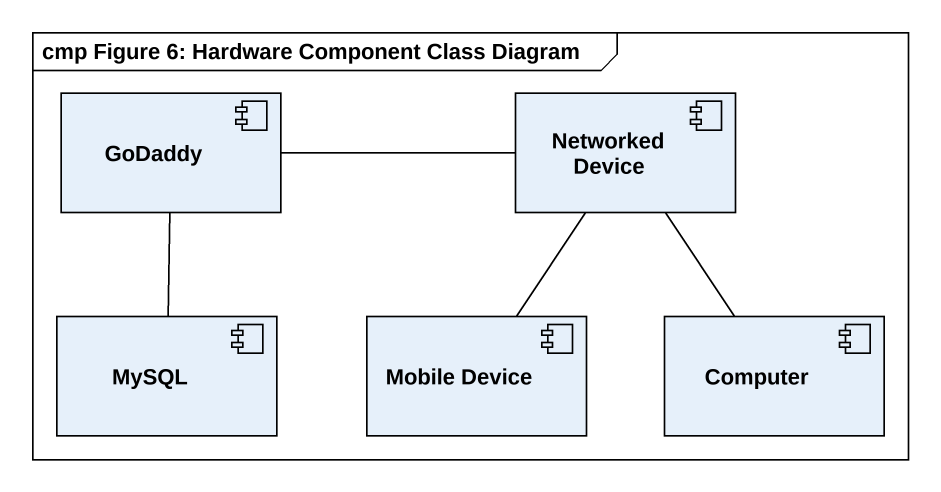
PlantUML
@startuml
mainframe cmp Figure 6: Hardware Component Class Diagram
component GoDaddy
component "Networked Device" as Networked_Device
component MySQL
component "Mobile Device" as Mobile_Device
component Computer
GoDaddy -right- Networked_Device
MySQL -up- GoDaddy
Mobile_Device -up- Networked_Device
Computer -up- Networked_Device
@enduml
